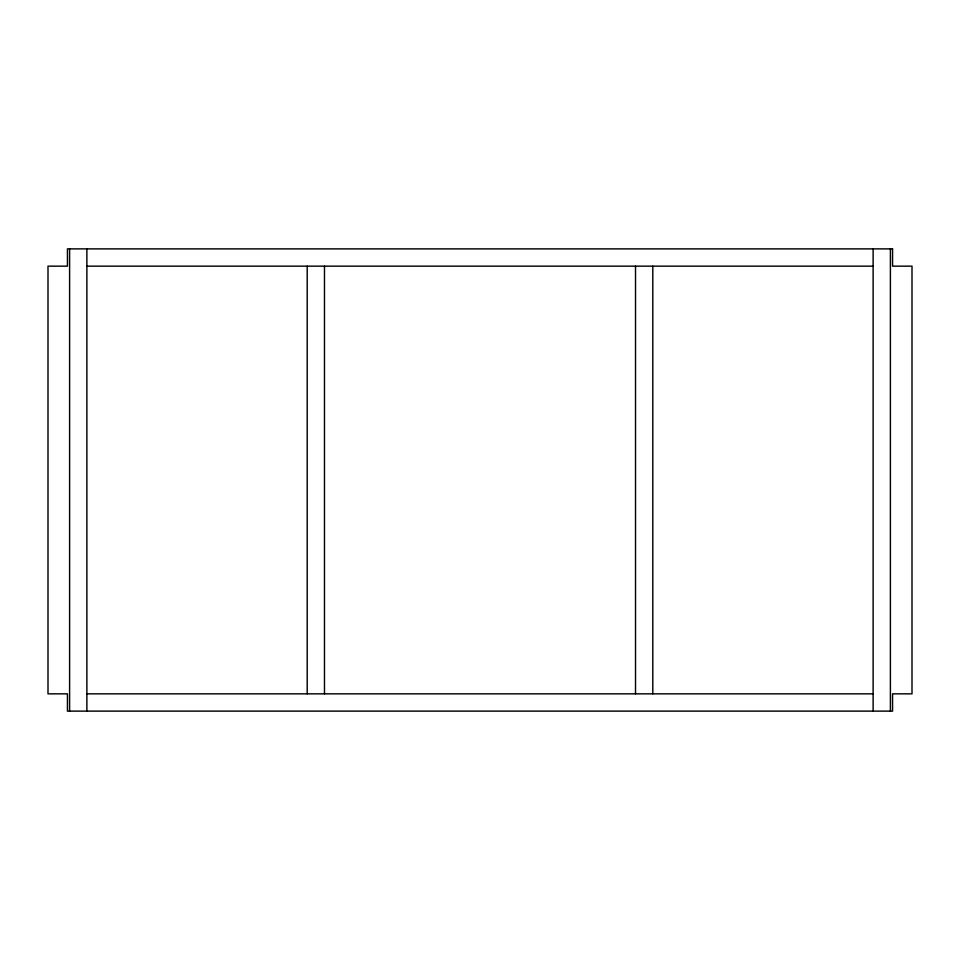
<?xml version="1.0" encoding="UTF-8"?>
<svg xmlns="http://www.w3.org/2000/svg" width="960" height="960" viewBox="0 0 960 960"><rect width="100%" height="100%" fill="white"/><g stroke="black" fill="none" stroke-linecap="round" stroke-linejoin="round"><path stroke-width="1.44" d="M86.88 266.16L873.12 266.16M86.88 693.84L873.12 693.84M890.4 248.88L890.4 711.12M873.12 248.88L873.12 711.12M652.8 266.16L652.8 693.84M635.52 266.16L635.52 693.84M324.48 266.16L324.48 693.84M307.2 266.16L307.2 693.84M86.88 248.88L86.88 711.12M69.6 248.88L69.6 711.12M892.56 248.88L67.44 248.88L67.44 266.16L48 266.16L48 693.84L67.44 693.84L67.44 711.12L892.56 711.12L892.56 693.84L912 693.84L912 266.16L892.56 266.16L892.56 248.88"/></g></svg>
